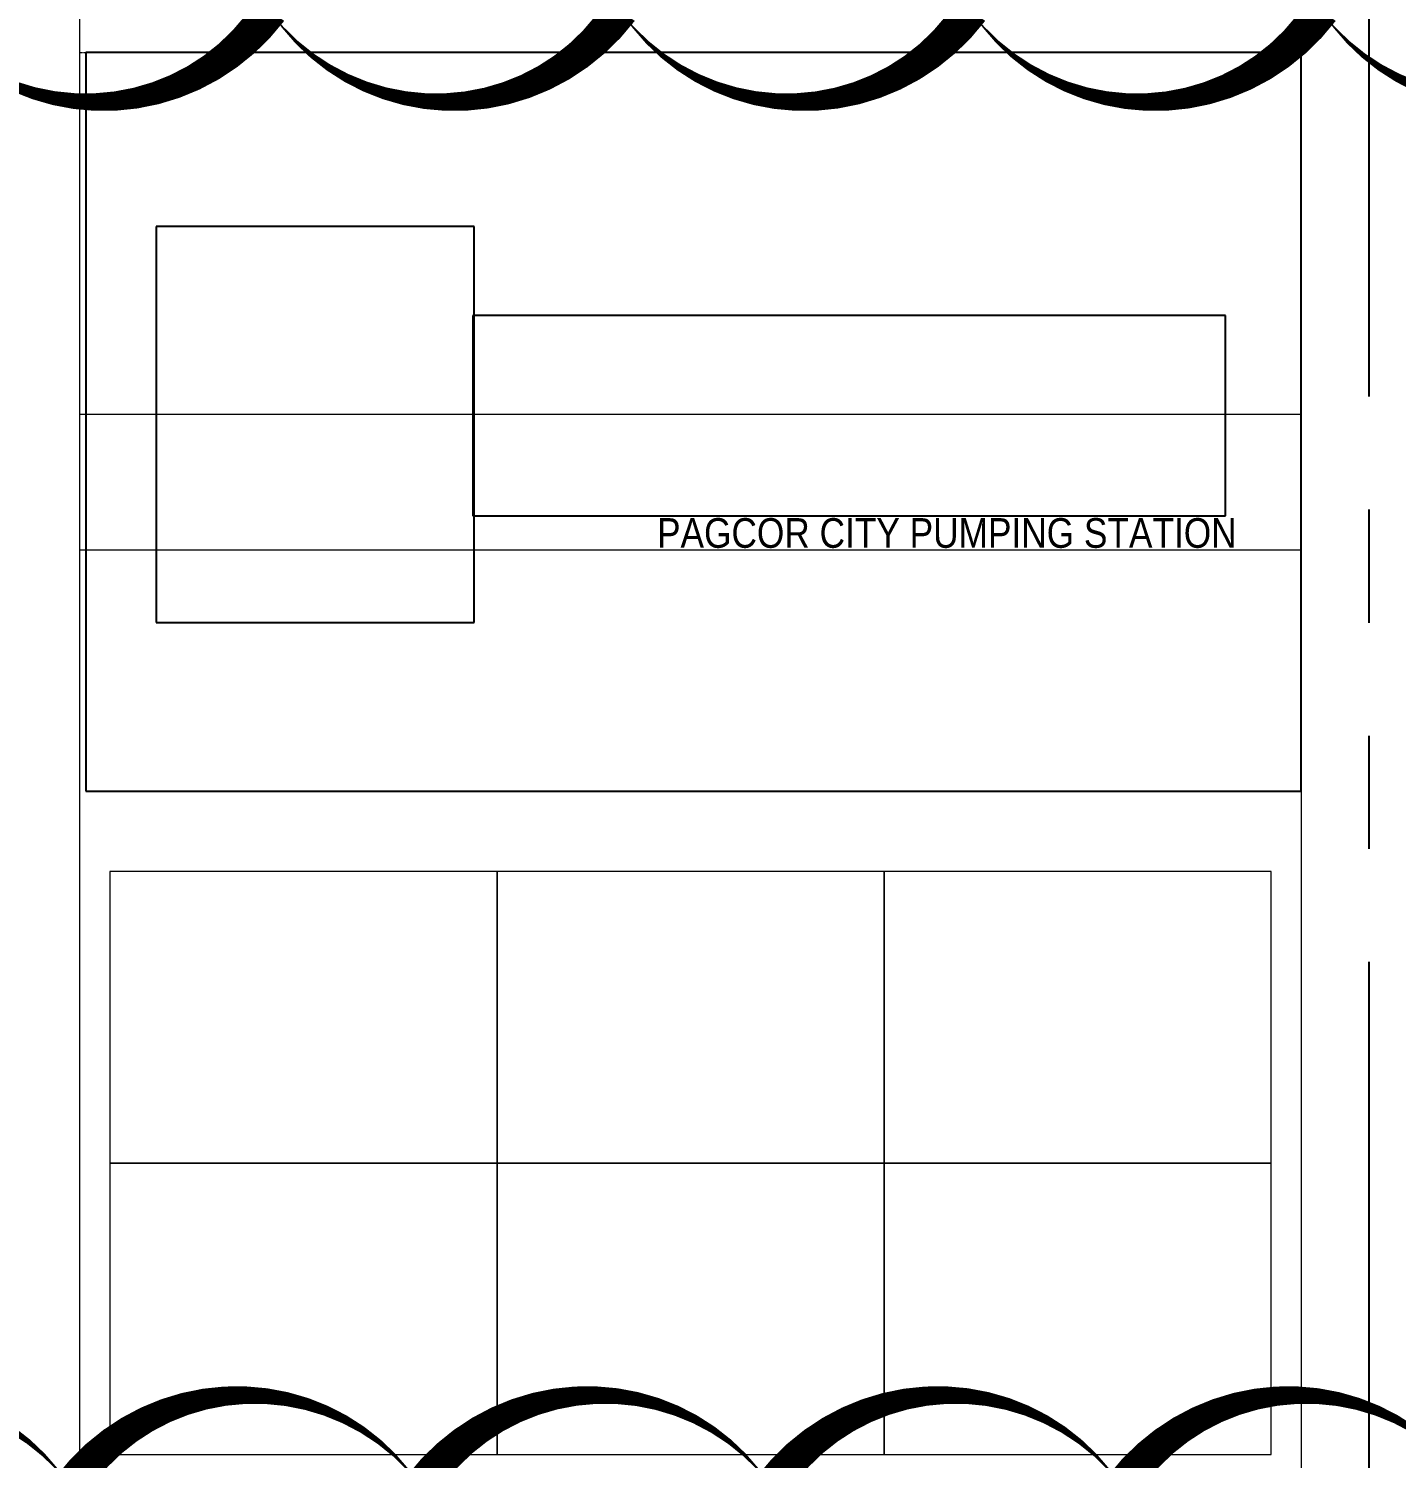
# Model space of a CAD drawing. Header units: inches. Extents: x 10298 to 58665, y -34908 to 21181.
# Drawn here: x 31268 to 35804, y 4203 to 8945 of the extents above; entities that cross this region are included whole.
import ezdxf

# ---------------------------------------------------------------- set-up
doc = ezdxf.new("R2010")
doc.units = ezdxf.units.IN
doc.header["$MEASUREMENT"] = 0
doc.linetypes.add('HIDDEN2', pattern=[0.1875, 0.125, -0.0625])
doc.linetypes.add('PHANTOM', pattern=[2.5, 1.25, -0.25, 0.25, -0.25, 0.25, -0.25])
for name, color, linetype in [('M-DIM', 8, 'Continuous'), ('M-HVAC-DUCT-NEW', 5, 'Continuous'), ('M-X-BKGD', 8, 'Continuous')]:
    doc.layers.add(name, color=color, linetype=linetype)
doc.styles.get("Standard").update_dxf_attribs({"font": 'arial.ttf'})

# ---------------------------------------------------------------- blocks, each defined once
blk = doc.blocks.new('GRID')
at = {"layer": 'M-DIM', "linetype": 'PHANTOM', "ltscale": 1500}
blk.add_line((41765.5, 10630.4), (41765.5, 30837.1), dxfattribs=at)
blk = doc.blocks.new('ELEV 1')
at = {"layer": 'M-X-BKGD', "lineweight": 20}
for p, q in [((37490.5, 10921.6), (37490.5, 22294.4)), ((41540.5, 22294.4), (41540.5, 10921.6))]:
    blk.add_line(p, q, dxfattribs=at)
at = {"layer": 'M-X-BKGD', "linetype": 'HIDDEN2', "lineweight": 0, "ltscale": 5}
blk.add_line((37490.5, 19271.6), (41540.5, 19271.6), dxfattribs=at)
at = {"layer": 'M-X-BKGD'}
for p, q in [((41540.5, 19271.6), (37510.5, 19271.6)), ((37510.5, 19271.6), (37510.5, 16821.6)), ((41540.5, 16821.6), (41540.5, 19271.6)), ((38797.9, 18694.1), (37743.9, 18694.1)), ((37743.9, 18694.1), (37743.9, 17381.4)), ((38797.9, 17381.4), (38797.9, 18694.1)), ((41289.6, 18398.9), (38793.6, 18398.9)), ((38793.6, 18398.9), (38793.6, 17735.2)), ((41289.6, 17735.2), (41289.6, 18398.9)), ((38793.6, 17735.2), (41289.6, 17735.2)), ((37743.9, 17381.4), (38797.9, 17381.4)), ((37510.5, 16821.6), (41540.5, 16821.6))]:
    blk.add_line(p, q, dxfattribs=at)
at = {"layer": 'M-X-BKGD', "linetype": 'HIDDEN2', "lineweight": 0, "ltscale": 2.5}
for p, q in [((37490.5, 18071.6), (41540.5, 18071.6)), ((37490.5, 17621.6), (41540.5, 17621.6))]:
    blk.add_line(p, q, dxfattribs=at)
at = {"layer": 'M-X-BKGD', "lineweight": 0}
for p, q in [((38873.9, 16555), (37590.5, 16555)), ((37590.5, 16555), (37590.5, 15588.3)), ((40157.2, 16555), (38873.9, 16555)), ((38873.9, 16555), (38873.9, 15588.3)), ((38873.9, 15588.3), (38873.9, 16555)), ((41440.5, 16555), (40157.2, 16555)), ((40157.2, 16555), (40157.2, 15588.3)), ((40157.2, 15588.3), (40157.2, 16555)), ((41440.5, 15588.3), (41440.5, 16555)), ((37590.5, 15588.3), (38873.9, 15588.3)), ((38873.9, 15588.3), (37590.5, 15588.3)), ((37590.5, 15588.3), (37590.5, 14621.6)), ((38873.9, 15588.3), (40157.2, 15588.3)), ((38873.9, 14621.6), (38873.9, 15588.3)), ((40157.2, 15588.3), (38873.9, 15588.3)), ((38873.9, 15588.3), (38873.9, 14621.6)), ((40157.2, 15588.3), (41440.5, 15588.3)), ((40157.2, 14621.6), (40157.2, 15588.3)), ((41440.5, 15588.3), (40157.2, 15588.3)), ((40157.2, 15588.3), (40157.2, 14621.6)), ((41440.5, 14621.6), (41440.5, 15588.3)), ((37590.5, 14621.6), (41440.5, 14621.6)), ((37590.5, 14621.6), (38873.9, 14621.6)), ((38873.9, 14621.6), (40157.2, 14621.6)), ((40157.2, 14621.6), (41440.5, 14621.6))]:
    blk.add_line(p, q, dxfattribs=at)
at = {"layer": 'M-X-BKGD', "width": 0.85}
blk.add_text('PAGCOR CITY PUMPING STATION', height=98.423, dxfattribs=at).set_placement((39404.5, 17628.8))

msp = doc.modelspace()

# ---------------------------------------------------------------- linework, layer by layer
at = {"layer": 'M-HVAC-DUCT-NEW', "color": 2}
for points in [[(30906.2, 9003.8, 0, 116.2, 0.520567), (32068.4, 9003.8, 0, 116.2, 0.520567), (33230.6, 9003.8, 0, 116.2, 0.520567), (34392.7, 9003.8, 0, 116.2, 0.520567), (35554.9, 9003.8, 0, 116.2, 0.520567), (36717.1, 9003.8, 0, 116.2, 0.520567), (37879.2, 9003.8, 0, 116.2, 0.520567), (39041.4, 9003.8, 0, 116.2, 0.520567), (40203.6, 9003.8, 0, 116.2, 0.520567), (41365.8, 9003.8, 0, 116.2, 0.520567), (42527.9, 9003.8, 0, 116.2, 0.520567), (43690.1, 9003.8, 0, 116.2, 0.520567), (44852.3, 9003.8, 0, 116.2, 0.520567), (46014.4, 9003.8, 0, 116.2, 0.520567), (47176.6, 9003.8, 0, 116.2, 0.520567), (48338.8, 9003.8, 0, 116.2, 0.520567), (49403.3, 9462.1, 0, 116.2, 0.520567)], [(49792, 3882.4, 0, 116.2, 0.520567), (48839.7, 4110.2, 0, 116.2, 0.520567), (47677.5, 4110.2, 0, 116.2, 0.520567), (46515.4, 4110.2, 0, 116.2, 0.520567), (45353.2, 4110.2, 0, 116.2, 0.520567), (44191, 4110.2, 0, 116.2, 0.520567), (43028.9, 4110.2, 0, 116.2, 0.520567), (41866.7, 4110.2, 0, 116.2, 0.520567), (40704.5, 4110.2, 0, 116.2, 0.520567), (39542.4, 4110.2, 0, 116.2, 0.520567), (38380.2, 4110.2, 0, 116.2, 0.520567), (37218, 4110.2, 0, 116.2, 0.520567), (36055.8, 4110.2, 0, 116.2, 0.520567), (34893.7, 4110.2, 0, 116.2, 0.520567), (33731.5, 4110.2, 0, 116.2, 0.520567), (32569.3, 4110.2, 0, 116.2, 0.520567), (31407.2, 4110.2, 0, 116.2, 0.520567), (30245, 4110.2, 0, 116.2, 0.520567)]]:
    msp.add_lwpolyline(points, format="xyseb", dxfattribs=at)

# ---------------------------------------------------------------- block references
at = {"layer": 'M-X-BKGD'}
for name in ['GRID', 'ELEV 1']:
    msp.add_blockref(name, (-6052.4, -10405.9), dxfattribs=at)

doc.saveas('drawing.dxf')
